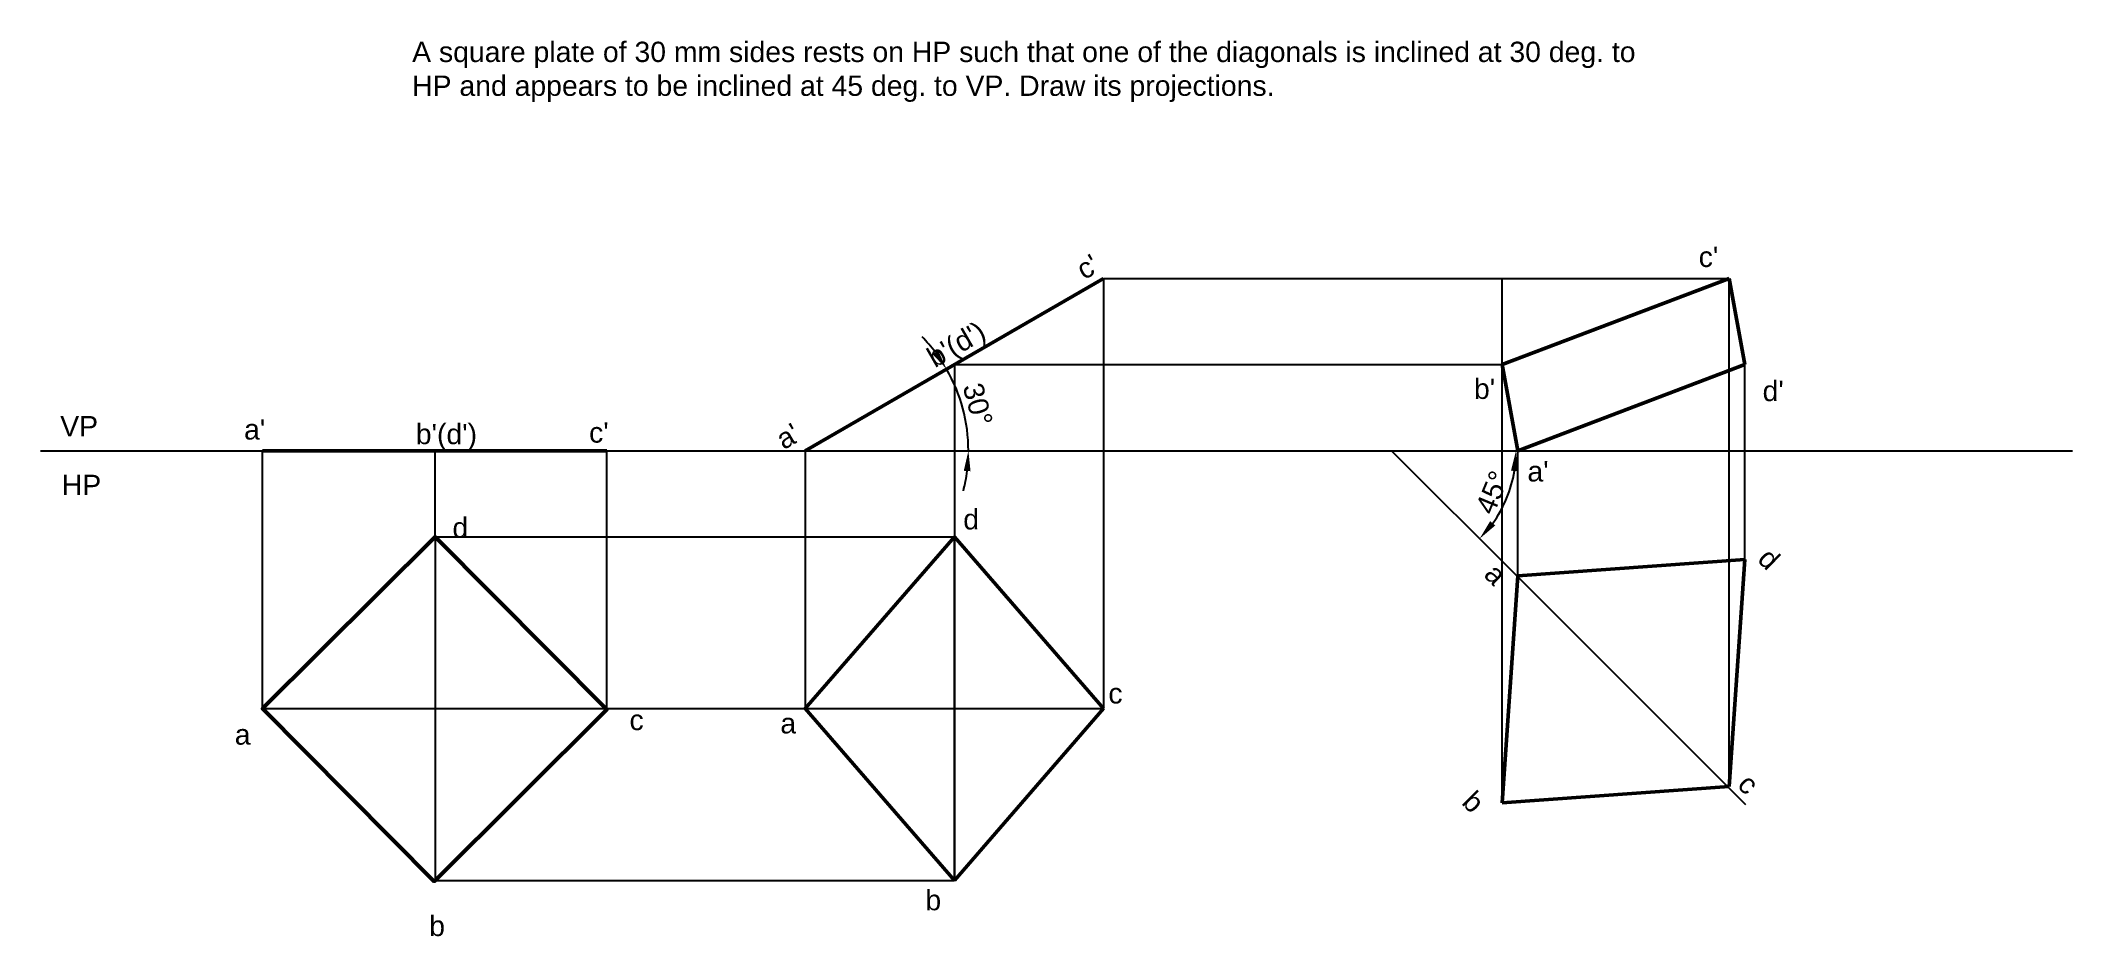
# Paper-space layout 'Layout8' of a CAD drawing. Header units: millimetres. Extents: x -8 to 242, y 39 to 149.
import ezdxf

# ---------------------------------------------------------------- set-up
doc = ezdxf.new("R2010")
doc.units = ezdxf.units.MM
doc.styles.get("Standard").update_dxf_attribs({"font": 'arial.ttf'})
doc.dimstyles.new('ISO-25', dxfattribs={"dimtxt": 2.5, "dimasz": 2.5, "dimexe": 1.25, "dimexo": 0.625, "dimtad": 1, "dimtxsty": 'Standard', "dimcen": 2.5, "dimadec": 0, "dimazin": 0, "dimtfac": 1, "dimtmove": 0, "dimatfit": 3, "dimfxl": 1, "dimarcsym": 0})

# ---------------------------------------------------------------- blocks, each defined once
blk = doc.blocks.new('*D68')
at = {"color": 0, "lineweight": -2, "transparency": 16777216}
for start, end in [(37.1305, 44.261), (0, 30), (345.739, 352.8695)]:
    blk.add_arc((85.85, 98.63), 20.1, start, end, dxfattribs=at)
at = {"color": 0, "transparency": 16777216}
for points in [[(102.22, 111), (101.53, 110.53), (103.26, 108.68)], [(105.38, 96.16), (106.21, 96.11), (105.95, 98.63)]]:
    blk.add_solid(points, dxfattribs=at)
at = {"layer": 'Defpoints', "color": 0, "transparency": 16777216}
for p in [(122.59, 119.84), (105.65, 102.12), (-8.29, 98.63), (85.85, 98.63), (241.88, 98.63)]:
    blk.add_point(p, dxfattribs=at)
at = {"color": 0, "transparency": 16777216, "insert": (107.1, 104.33), "char_height": 2.5, "attachment_point": 5, "rotation": 285}
blk.add_mtext('30°', dxfattribs=at)
blk = doc.blocks.new('*D74')
at = {"color": 0, "lineweight": -2, "transparency": 16777216}
blk.add_arc((158.03, 98.63), 15.35, 324.3867, 350.6558, dxfattribs=at)
at = {"color": 0, "transparency": 16777216}
for points in [[(172.76, 96.17), (173.59, 96.11), (173.37, 98.63)], [(170.82, 89.43), (170.19, 89.96), (168.89, 87.79)]]:
    blk.add_solid(points, dxfattribs=at)
at = {"layer": 'Defpoints', "color": 0, "transparency": 16777216}
for p in [(-8.29, 98.63), (158.03, 98.63), (241.88, 98.63), (171.32, 90.96), (173.6, 83.09)]:
    blk.add_point(p, dxfattribs=at)
at = {"color": 0, "transparency": 16777216, "insert": (170.46, 93.49), "char_height": 2.5, "attachment_point": 5, "rotation": 67.5213}
blk.add_mtext('45°', dxfattribs=at)

psp = doc.layouts.new('Layout8')

# ---------------------------------------------------------------- linework, layer by layer
at = {"lineweight": 50}
for p, q in [((85.851, 98.631), (122.593, 119.844)), ((199.631, 119.844), (171.682, 109.237)), ((201.555, 109.237), (199.631, 119.844)), ((171.682, 109.237), (173.607, 98.631)), ((173.607, 98.631), (201.555, 109.237)), ((19.011, 98.631), (61.437, 98.631)), ((85.851, 66.876), (104.222, 88.034)), ((122.593, 66.876), (104.222, 88.034)), ((173.607, 83.239), (201.555, 85.256)), ((199.631, 57.301), (201.555, 85.256)), ((173.607, 83.239), (171.682, 55.284)), ((85.851, 66.876), (104.222, 45.717)), ((104.222, 45.717), (122.593, 66.876)), ((171.682, 55.284), (199.631, 57.301))]:
    psp.add_line(p, q, dxfattribs=at)
for p, q in [((122.593, 119.844), (122.593, 66.876)), ((122.593, 119.844), (199.631, 119.844)), ((171.682, 55.284), (171.682, 119.844)), ((199.631, 57.301), (199.631, 119.844)), ((104.222, 109.237), (104.222, 45.717)), ((104.222, 109.237), (171.682, 109.237)), ((201.555, 85.256), (201.555, 109.237)), ((-8.291, 98.631), (241.883, 98.631)), ((19.011, 66.876), (19.011, 98.631)), ((40.279, 88.034), (40.279, 98.631)), ((61.437, 66.766), (61.437, 98.631)), ((85.851, 98.631), (85.851, 66.876)), ((158.028, 98.631), (173.596, 83.086)), ((173.607, 83.239), (173.607, 98.631)), ((40.279, 88.034), (40.279, 45.717)), ((40.279, 88.034), (104.222, 88.034)), ((104.222, 45.717), (104.222, 88.034)), ((173.596, 83.086), (199.352, 57.368)), ((19.011, 66.876), (91.061, 66.876)), ((85.851, 66.876), (122.593, 66.876)), ((91.061, 66.876), (122.593, 66.876)), ((199.352, 57.368), (201.648, 55.076)), ((40.279, 45.717), (104.222, 45.717))]:
    psp.add_line(p, q)
psp.add_lwpolyline([(40.279, 88.034), (61.437, 66.766), (40.169, 45.608), (19.011, 66.876)], close=True, dxfattribs=at)

# ---------------------------------------------------------------- texts
at = {"char_height": 2.5, "attachment_point": 1}
for s, insert in [('A square plate of 30 mm sides rests on HP such that one of the diagonals is inclined at 30 deg. to \\PHP and appears to be inclined at 45 deg. to VP. Draw its projections. ', (37.457, 148.992)), ("c'", (195.872, 123.755)), ("b'", (168.202, 107.508)), ("d'", (203.74, 107.246)), ('VP', (-5.877, 102.904)), ("a'", (16.757, 102.507)), ("b'(d')", (37.905, 101.936)), ("c'", (59.244, 102.126)), ('HP', (-5.686, 95.67)), ("a'", (174.785, 97.346)), ('d', (42.416, 90.413)), ('d', (105.317, 91.444)), ('c', (123.182, 70.006)), ('c', (64.217, 66.725)), ('a', (82.79, 66.323)), ('a', (15.611, 64.94)), ('b', (100.656, 44.548)), ('b', (39.557, 41.371))]:
    psp.add_mtext(s, dxfattribs=dict(at, insert=insert))
for s, insert, rotation in [("c'", (118.946, 121.774), 30), ("b'(d')", (100.561, 110.94), 30), ("a'", (81.961, 100.861), 30), ('d', (204.737, 86.898), 315.09521), ('a', (171.048, 85.007), 315.09521), ('c', (202.257, 59.102), 315.09521), ('b', (168.331, 56.973), 315.09521)]:
    psp.add_mtext(s, dxfattribs=dict(at, insert=insert, rotation=rotation))

# ---------------------------------------------------------------- dimensions: what is measured, and where the dimension line sits
for base, line2, picture, middle in [((105.647, 102.121), ((85.851, 98.631), (122.593, 119.844)), '*D68', (107.105, 104.326)), ((171.322, 90.964), ((158.028, 98.631), (173.596, 83.086)), '*D74', (170.456, 93.488))]:
    dim = psp.add_angular_dim_2l(base=base, line1=((-8.291, 98.631), (241.883, 98.631)), line2=line2, dimstyle='ISO-25')
    dim.commit()
    dim.dimension.update_dxf_attribs({"geometry": picture, "text_midpoint": middle})

doc.saveas('drawing.dxf')
